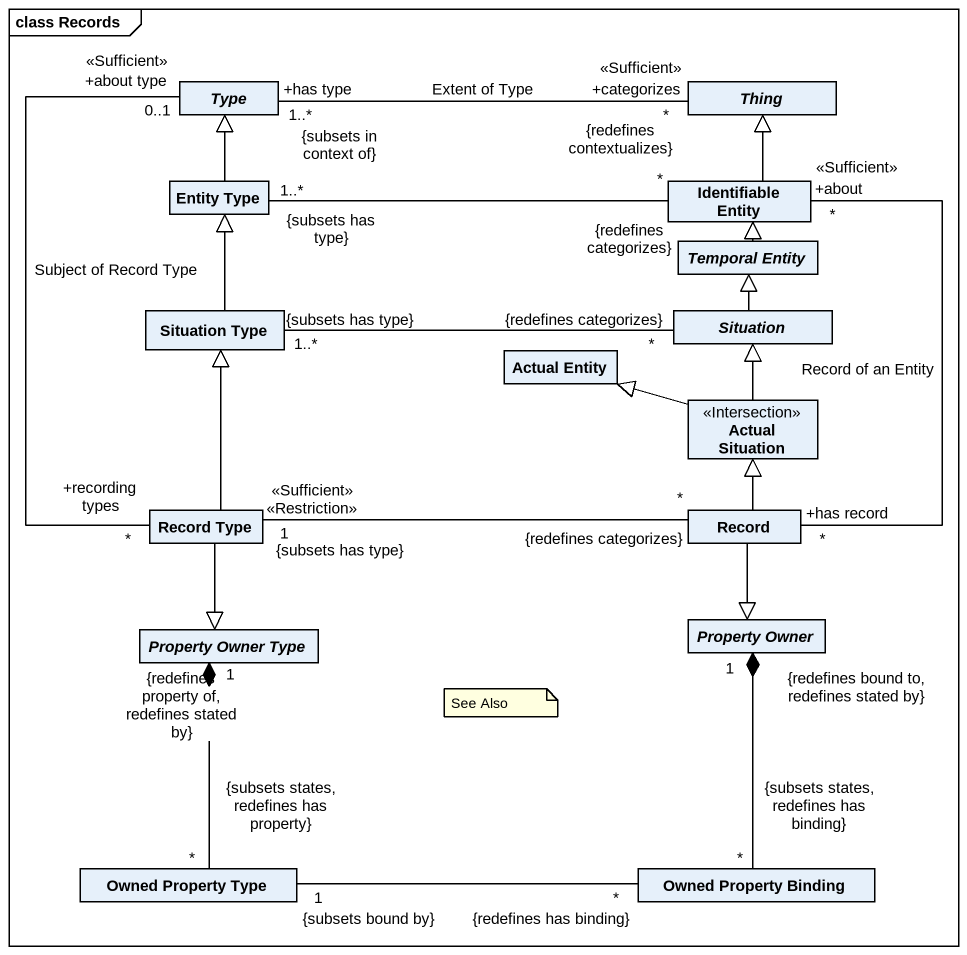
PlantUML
@startuml
mainframe class Records
hide circle
hide empty members
abstract class Type
abstract class Thing
class "Entity Type" as Entity_Type
class "Identifiable Entity" as Identifiable_Entity
abstract class "Temporal Entity" as Temporal_Entity
class "Situation Type" as Situation_Type
class "Actual Entity" as Actual_Entity
abstract class Situation
class "Actual Situation" as Actual_Situation <<Intersection>>
class "Record Type" as Record_Type
class "Record" as Record_
abstract class "Property Owner Type" as Property_Owner_Type
abstract class "Property Owner" as Property_Owner
class "Owned Property Type" as Owned_Property_Type
class "Owned Property Binding" as Owned_Property_Binding
Type "+has type\n1..*\n{subsets in context of}" -right- "+categorizes\n*\n{redefines contextualizes}\n<<Sufficient>>" Thing : Extent of Type
Entity_Type -up-|> Type
Entity_Type "1..*\n{subsets has type}" -right- "{redefines categorizes}\n*" Identifiable_Entity
Identifiable_Entity -up-|> Thing
Temporal_Entity -up-|> Identifiable_Entity
Situation_Type -up-|> Entity_Type
Situation_Type "1..*\n{subsets has type}" -right- "*\n{redefines categorizes}" Situation
Situation -up-|> Temporal_Entity
Actual_Situation -left-|> Actual_Entity
Actual_Situation -up-|> Situation
Record_Type "+recording types\n*" -up- "+about type\n0..1\n<<Sufficient>>" Type : Subject of Record Type
Record_Type -up-|> Situation_Type
Record_Type "1\n{subsets has type}\n<<Sufficient>> <<Restriction>>" -right- "*\n{redefines categorizes}" Record_
Record_Type --|> Property_Owner_Type
Record_ "+has record\n*" -up- "+about\n*\n<<Sufficient>>" Identifiable_Entity : Record of an Entity
Record_ -up-|> Actual_Situation
Record_ --|> Property_Owner
Property_Owner_Type "{redefines property of, redefines stated by}\n1" *-- "{subsets states, redefines has property}\n*" Owned_Property_Type
Property_Owner "{redefines bound to, redefines stated by}\n1" *-- "{subsets states, redefines has binding}\n*" Owned_Property_Binding
Owned_Property_Binding "{redefines has binding}\n*" -left- "{subsets bound by}\n1" Owned_Property_Type
note as N1
  See Also
end note
@enduml
